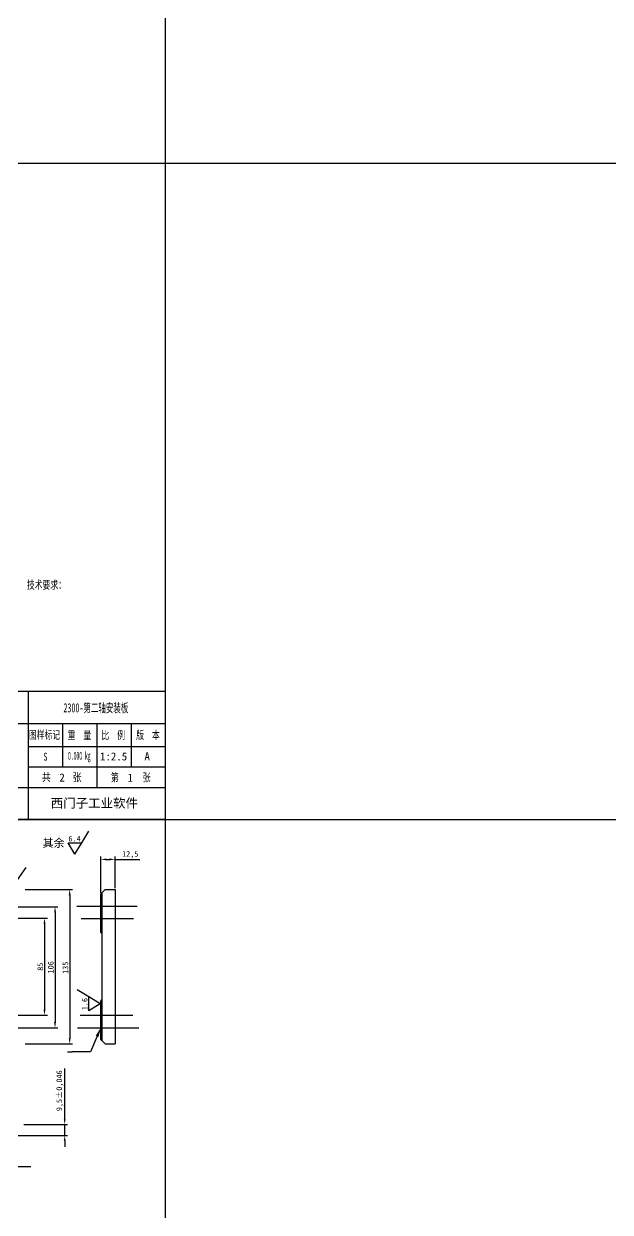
# Model space of a CAD drawing. Header units: millimetres. Extents: x 0 to 6044, y -1712 to 410.
# Drawn here: x 1692 to 1949, y -1023 to -503 of the extents above; entities that cross this region are included whole.
import ezdxf
from ezdxf.lldxf.tags import DXFTag

# ---------------------------------------------------------------- set-up
doc = ezdxf.new("R2010")
doc.units = ezdxf.units.MM
for name, color, linetype in [('2321-安装板零件', 7, 'Continuous'), ('Default', 7, 'Continuous'), ('图框', 7, 'Continuous')]:
    doc.layers.add(name, color=color, linetype=linetype)
doc.styles.add('MtXpl_', font='SimSun.ttf')
doc.styles.add('MtXpl__1', font='')
doc.styles.get('MtXpl__1').set_extended_font_data('SimSun', bold=True)
tags = doc.linetypes.add('CENTER2', pattern=[28.575, 19.05, -3.175, 3.175, -3.175]).pattern_tags.tags
tags[10:11] = [DXFTag(74, 4), DXFTag(75, 0), DXFTag(340, '0'), DXFTag(46, 0.0), DXFTag(50, 0.0), DXFTag(44, 0.0), DXFTag(45, 0.0)]
tags[8:9] = [DXFTag(74, 4), DXFTag(75, 0), DXFTag(340, '0'), DXFTag(46, 0.0), DXFTag(50, 0.0), DXFTag(44, 0.0), DXFTag(45, 0.0)]
tags[6:7] = [DXFTag(74, 4), DXFTag(75, 0), DXFTag(340, '0'), DXFTag(46, 0.0), DXFTag(50, 0.0), DXFTag(44, 0.0), DXFTag(45, 0.0)]
tags[4:5] = [DXFTag(74, 4), DXFTag(75, 0), DXFTag(340, '0'), DXFTag(46, 0.0), DXFTag(50, 0.0), DXFTag(44, 0.0), DXFTag(45, 0.0)]

msp = doc.modelspace()

# ---------------------------------------------------------------- linework, layer by layer
for p, q in [((1754, -277), (1754, -563.945)), ((1754, -563.945), (2586.268, -563.945)), ((1754, -850.945), (3395.108, -850.945))]:
    msp.add_line(p, q)
at = {"color": 4}
for p, q in [((1717.425, -861.096), (1720.512, -855.951)), ((1711.425, -861.096), (1717.425, -861.096)), ((1714.425, -866.096), (1711.425, -861.096)), ((1714.425, -866.096), (1717.425, -861.096)), ((1725.745, -882.922), (1725.745, -867.119)), ((1731.995, -880.922), (1731.995, -867.119)), ((1692.976, -871.912), (1679.385, -891.008)), ((1728.245, -868.369), (1729.495, -868.369)), ((1731.995, -868.369), (1742.828, -868.369)), ((1692.598, -881.547), (1713.396, -881.547)), ((1712.146, -884.047), (1712.146, -946.547)), ((1649.848, -889.047), (1706.991, -889.047)), ((1705.741, -891.547), (1705.741, -939.547)), ((1681.348, -894.047), (1702.386, -894.047)), ((1701.136, -896.547), (1701.136, -934.047)), ((1720.545, -928.523), (1715.4, -925.436)), ((1720.545, -934.523), (1720.545, -928.523)), ((1725.545, -931.523), (1720.545, -928.523)), ((1725.545, -931.523), (1720.545, -934.523)), ((1681.348, -936.547), (1702.386, -936.547)), ((1649.848, -942.047), (1706.991, -942.047)), ((1692.598, -949.047), (1713.396, -949.047)), ((1709.969, -981.835), (1709.969, -959.752)), ((1692.098, -984.335), (1711.219, -984.335)), ((1709.969, -989.085), (1709.969, -984.335)), ((1682.848, -989.085), (1711.219, -989.085)), ((1709.969, -991.585), (1709.969, -994.085))]:
    msp.add_line(p, q, dxfattribs=at)
at = {"color": 3, "linetype": 'ByBlock', "lineweight": -2}
for p, q in [((1721.21, -952.475), (1713.21, -952.475)), ((1687.086, -1002.708), (1695.086, -1002.708))]:
    msp.add_line(p, q, dxfattribs=at)
for points in [[(1724.15, -945.715), (1721.21, -952.475)], [(1711.21, -952.475), (1713.21, -952.475)]]:
    msp.add_lwpolyline(points, dxfattribs=at)
at = {"color": 4}
for points in [[(1728.245, -867.953), (1728.245, -868.786), (1725.745, -868.369)], [(1729.495, -867.953), (1729.495, -868.786), (1731.995, -868.369)], [(1711.729, -884.047), (1712.563, -884.047), (1712.146, -881.547)], [(1705.325, -891.547), (1706.158, -891.547), (1705.741, -889.047)], [(1700.72, -896.547), (1701.553, -896.547), (1701.136, -894.047)], [(1700.72, -934.047), (1701.553, -934.047), (1701.136, -936.547)], [(1705.325, -939.547), (1706.158, -939.547), (1705.741, -942.047)], [(1711.729, -946.547), (1712.563, -946.547), (1712.146, -949.047)], [(1709.553, -981.835), (1710.386, -981.835), (1709.969, -984.335)], [(1709.553, -991.585), (1710.386, -991.585), (1709.969, -989.085)]]:
    msp.add_solid(points, dxfattribs=at)
at = {"color": 3}
msp.add_solid([(1723.538, -945.449), (1725.745, -942.047), (1724.761, -945.981)], dxfattribs=at)
at = {"layer": '2321-安装板零件', "color": 7, "linetype": 'Continuous'}
for p, q in [((1725.745, -883.547), (1726.245, -883.047)), ((1725.745, -900.297), (1725.745, -883.547)), ((1727.745, -881.547), (1726.245, -883.047)), ((1726.245, -883.047), (1726.245, -900.797)), ((1727.745, -881.547), (1731.995, -881.547)), ((1731.995, -881.547), (1731.995, -949.047)), ((1726.245, -900.797), (1725.745, -900.297)), ((1726.245, -900.797), (1726.245, -929.797)), ((1725.745, -930.297), (1726.245, -929.797)), ((1725.745, -947.047), (1725.745, -930.297)), ((1726.245, -929.797), (1726.245, -947.547)), ((1726.245, -947.547), (1725.745, -947.047)), ((1726.245, -947.547), (1727.745, -949.047)), ((1727.745, -949.047), (1731.995, -949.047))]:
    msp.add_line(p, q, dxfattribs=at)
at = {"layer": 'Default', "color": 7, "linetype": 'Continuous'}
for p, q in [((1574, -808.945), (1754, -808.945)), ((1724, -808.942), (1724, -836.945)), ((1694, -827.942), (1754, -827.942))]:
    msp.add_line(p, q, dxfattribs=at)
at = {"layer": 'Default', "color": 7, "linetype": 'CENTER2'}
for p, q in [((1715.251, -888.861), (1741.656, -888.861)), ((1717.107, -894.196), (1740.042, -894.196)), ((1716.681, -936.547), (1739.842, -936.547)), ((1715.608, -942.047), (1742.407, -942.047))]:
    msp.add_line(p, q, dxfattribs=at)
at = {"layer": '图框', "color": 7, "linetype": 'Continuous'}
for p, q in [((1364, -563.945), (1754, -563.945)), ((1754, -563.945), (1754, -850.945)), ((1754, -794.945), (1574, -794.945)), ((1694, -794.945), (1694, -850.945)), ((1694, -808.945), (1754, -808.945)), ((1709, -808.942), (1709, -827.942)), ((1739, -808.942), (1739, -827.942)), ((1694, -818.945), (1754, -818.945)), ((1574, -836.945), (1754, -836.945)), ((1754, -850.945), (1364, -850.945)), ((1364, -850.973), (1754, -850.973)), ((1754, -850.973), (1754, -1137.973))]:
    msp.add_line(p, q, dxfattribs=at)

# ---------------------------------------------------------------- texts
at = {"color": 4, "style": 'MtXpl_'}
msp.add_text('其余', height=3.5, dxfattribs=at).set_placement((1700.325, -862.957))
at = {"color": 4}
msp.add_text('6.4', height=2.5, dxfattribs=at).set_placement((1711.634, -860.498))
msp.add_text('1.6', height=2.5, rotation=90, dxfattribs=at).set_placement((1719.947, -934.315))
at = {"color": 4, "insert": (1738.661, -866.286), "char_height": 2.5, "attachment_point": 5}
msp.add_mtext('12,5', dxfattribs=at)
at = {"color": 4, "char_height": 2.5, "attachment_point": 5, "rotation": 90}
for s, insert in [('85', (1699.261, -915.297)), ('106', (1703.866, -915.547)), ('135', (1710.271, -915.746)), ('9,5±0,046', (1707.886, -969.543))]:
    msp.add_mtext(s, dxfattribs=dict(at, insert=insert))
at = {"layer": 'Default', "color": 7, "style": 'MtXpl_', "width": 0.7}
msp.add_text('技术要求：', height=3.5, dxfattribs=at).set_placement((1693.401, -750.065))
at = {"layer": '图框', "color": 7, "style": 'MtXpl_'}
for s, width, p in [('图样标记', 0.7, (1694.277, -815.666)), ('重  量', 0.7, (1711.242, -815.822)), ('比  例', 0.7, (1726.014, -815.801)), ('版  本', 0.7, (1741.247, -815.735)), ('S', 0.7, (1700.65, -825.194)), ('共     张', 0.8, (1700.001, -834.212)), ('第      张', 0.7, (1730.199, -834.265))]:
    msp.add_text(s, height=3.5, dxfattribs=dict(at, width=width)).set_placement(p)
at = {"layer": '图框', "color": 7, "style": 'MtXpl__1'}
msp.add_text('西门子工业软件', height=4, dxfattribs=at).set_placement((1703.859, -845.733))
at = {"layer": '图框', "color": 7, "linetype": 'Continuous'}
for s, insert, char_height, attachment_point in [('{\\pxsm0.9;\\f宋体|b0||i0||c0|p34;\\W0.5846099136;2300-第二轴安装板\\P}', (1723.609, -800.068), 4, 2), ('{\\pxsm0.9;\\f宋体|b0||i0||c0|p34;\\W0.4338673331;0.000 kg\\P}', (1716.353, -821.269), 3.5, 2), ('{\\pxsm0.9;\\f宋体|b0||i0||c0|p34;\\W1.;1:2.5\\P}', (1731.373, -821.581), 3.5, 2), ('{\\pxsm0.9;\\f宋体|b0||i0||c0|p34;\\W1.;A\\P}', (1746.073, -821.527), 3.5, 2), ('{\\pxsm0.9;\\f宋体|b0||i0||c0|p34;\\W1.;2\\P}', (1710.008, -830.796), 3.5, 3), ('{\\pxsm0.9;\\f宋体|b0||i0||c0|p34;\\W1.;1\\P}', (1738.637, -830.869), 3.5, 2)]:
    msp.add_mtext(s, dxfattribs=dict(at, insert=insert, char_height=char_height, attachment_point=attachment_point))

doc.saveas('drawing.dxf')
